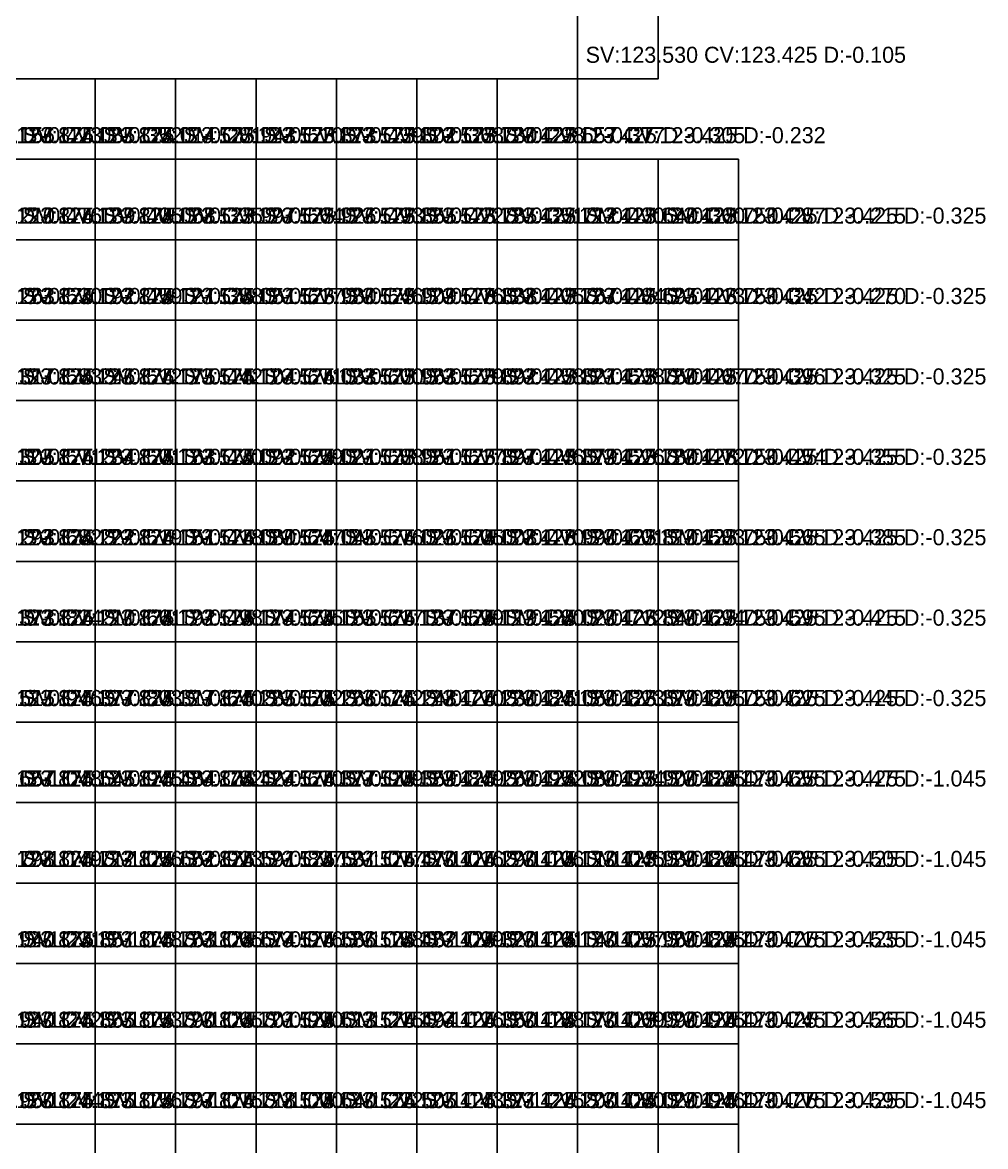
# Model space of a CAD drawing. Header units: metres. Extents: x 287857 to 287981, y 62957 to 63018.
# Drawn here: x 287969.02 to 287981, y 62970.55 to 62984.53 of the extents above; entities that cross this region are included whole.
import ezdxf

# ---------------------------------------------------------------- set-up
doc = ezdxf.new("R2010")
doc.units = ezdxf.units.M
doc.layers.add('CORR-CUT', color=7, linetype='Continuous', true_color=0x3b82f6)
doc.layers.add('CORR-DIFF-TXT', color=7, linetype='Continuous', true_color=0xffffff)

msp = doc.modelspace()

# ---------------------------------------------------------------- linework, layer by layer
at = {"layer": 'CORR-CUT'}
for points in [[(287975.925, 62983.831, 123.53), (287976.925, 62983.831, 123.53), (287976.925, 62984.831, 123.53), (287975.925, 62984.831, 123.53), (287975.925, 62983.831, 123.53)], [(287968.925, 62982.831, 124.085), (287969.925, 62982.831, 124.085), (287969.925, 62983.831, 124.085), (287968.925, 62983.831, 124.085), (287968.925, 62982.831, 124.085)], [(287969.925, 62982.831, 124.014), (287970.925, 62982.831, 124.014), (287970.925, 62983.831, 124.014), (287969.925, 62983.831, 124.014), (287969.925, 62982.831, 124.014)], [(287970.925, 62982.831, 123.943), (287971.925, 62982.831, 123.943), (287971.925, 62983.831, 123.943), (287970.925, 62983.831, 123.943), (287970.925, 62982.831, 123.943)], [(287971.925, 62982.831, 123.873), (287972.925, 62982.831, 123.873), (287972.925, 62983.831, 123.873), (287971.925, 62983.831, 123.873), (287971.925, 62982.831, 123.873)], [(287972.925, 62982.831, 123.802), (287973.925, 62982.831, 123.802), (287973.925, 62983.831, 123.802), (287972.925, 62983.831, 123.802), (287972.925, 62982.831, 123.802)], [(287973.925, 62982.831, 123.73), (287974.925, 62982.831, 123.73), (287974.925, 62983.831, 123.73), (287973.925, 62983.831, 123.73), (287973.925, 62982.831, 123.73)], [(287974.925, 62982.831, 123.657), (287975.925, 62982.831, 123.657), (287975.925, 62983.831, 123.657), (287974.925, 62983.831, 123.657), (287974.925, 62982.831, 123.657)], [(287968.925, 62981.831, 124.139), (287969.925, 62981.831, 124.139), (287969.925, 62982.831, 124.139), (287968.925, 62982.831, 124.139), (287968.925, 62981.831, 124.139)], [(287969.925, 62981.831, 124.068), (287970.925, 62981.831, 124.068), (287970.925, 62982.831, 124.068), (287969.925, 62982.831, 124.068), (287969.925, 62981.831, 124.068)], [(287970.925, 62981.831, 123.997), (287971.925, 62981.831, 123.997), (287971.925, 62982.831, 123.997), (287970.925, 62982.831, 123.997), (287970.925, 62981.831, 123.997)], [(287971.925, 62981.831, 123.926), (287972.925, 62981.831, 123.926), (287972.925, 62982.831, 123.926), (287971.925, 62982.831, 123.926), (287971.925, 62981.831, 123.926)], [(287972.925, 62981.831, 123.855), (287973.925, 62981.831, 123.855), (287973.925, 62982.831, 123.855), (287972.925, 62982.831, 123.855), (287972.925, 62981.831, 123.855)], [(287973.925, 62981.831, 123.785), (287974.925, 62981.831, 123.785), (287974.925, 62982.831, 123.785), (287973.925, 62982.831, 123.785), (287973.925, 62981.831, 123.785)], [(287974.925, 62981.831, 123.712), (287975.925, 62981.831, 123.712), (287975.925, 62982.831, 123.712), (287974.925, 62982.831, 123.712), (287974.925, 62981.831, 123.712)], [(287975.925, 62981.831, 123.64), (287976.925, 62981.831, 123.64), (287976.925, 62982.831, 123.64), (287975.925, 62982.831, 123.64), (287975.925, 62981.831, 123.64)], [(287976.925, 62981.831, 123.75), (287977.925, 62981.831, 123.75), (287977.925, 62982.831, 123.75), (287976.925, 62982.831, 123.75), (287976.925, 62981.831, 123.75)], [(287968.925, 62980.831, 124.192), (287969.925, 62980.831, 124.192), (287969.925, 62981.831, 124.192), (287968.925, 62981.831, 124.192), (287968.925, 62980.831, 124.192)], [(287969.925, 62980.831, 124.121), (287970.925, 62980.831, 124.121), (287970.925, 62981.831, 124.121), (287969.925, 62981.831, 124.121), (287969.925, 62980.831, 124.121)], [(287970.925, 62980.831, 124.051), (287971.925, 62980.831, 124.051), (287971.925, 62981.831, 124.051), (287970.925, 62981.831, 124.051), (287970.925, 62980.831, 124.051)], [(287971.925, 62980.831, 123.98), (287972.925, 62980.831, 123.98), (287972.925, 62981.831, 123.98), (287971.925, 62981.831, 123.98), (287971.925, 62980.831, 123.98)], [(287972.925, 62980.831, 123.909), (287973.925, 62980.831, 123.909), (287973.925, 62981.831, 123.909), (287972.925, 62981.831, 123.909), (287972.925, 62980.831, 123.909)], [(287973.925, 62980.831, 123.838), (287974.925, 62980.831, 123.838), (287974.925, 62981.831, 123.838), (287973.925, 62981.831, 123.838), (287973.925, 62980.831, 123.838)], [(287974.925, 62980.831, 123.767), (287975.925, 62980.831, 123.767), (287975.925, 62981.831, 123.767), (287974.925, 62981.831, 123.767), (287974.925, 62980.831, 123.767)], [(287975.925, 62980.831, 123.695), (287976.925, 62980.831, 123.695), (287976.925, 62981.831, 123.695), (287975.925, 62981.831, 123.695), (287975.925, 62980.831, 123.695)], [(287976.925, 62980.831, 123.75), (287977.925, 62980.831, 123.75), (287977.925, 62981.831, 123.75), (287976.925, 62981.831, 123.75), (287976.925, 62980.831, 123.75)], [(287968.925, 62979.831, 124.246), (287969.925, 62979.831, 124.246), (287969.925, 62980.831, 124.246), (287968.925, 62980.831, 124.246), (287968.925, 62979.831, 124.246)], [(287969.925, 62979.831, 124.175), (287970.925, 62979.831, 124.175), (287970.925, 62980.831, 124.175), (287969.925, 62980.831, 124.175), (287969.925, 62979.831, 124.175)], [(287970.925, 62979.831, 124.104), (287971.925, 62979.831, 124.104), (287971.925, 62980.831, 124.104), (287970.925, 62980.831, 124.104), (287970.925, 62979.831, 124.104)], [(287971.925, 62979.831, 124.033), (287972.925, 62979.831, 124.033), (287972.925, 62980.831, 124.033), (287971.925, 62980.831, 124.033), (287971.925, 62979.831, 124.033)], [(287972.925, 62979.831, 123.963), (287973.925, 62979.831, 123.963), (287973.925, 62980.831, 123.963), (287972.925, 62980.831, 123.963), (287972.925, 62979.831, 123.963)], [(287973.925, 62979.831, 123.892), (287974.925, 62979.831, 123.892), (287974.925, 62980.831, 123.892), (287973.925, 62980.831, 123.892), (287973.925, 62979.831, 123.892)], [(287974.925, 62979.831, 123.821), (287975.925, 62979.831, 123.821), (287975.925, 62980.831, 123.821), (287974.925, 62980.831, 123.821), (287974.925, 62979.831, 123.821)], [(287975.925, 62979.831, 123.75), (287976.925, 62979.831, 123.75), (287976.925, 62980.831, 123.75), (287975.925, 62980.831, 123.75), (287975.925, 62979.831, 123.75)], [(287976.925, 62979.831, 123.75), (287977.925, 62979.831, 123.75), (287977.925, 62980.831, 123.75), (287976.925, 62980.831, 123.75), (287976.925, 62979.831, 123.75)], [(287968.925, 62978.831, 124.234), (287969.925, 62978.831, 124.234), (287969.925, 62979.831, 124.234), (287968.925, 62979.831, 124.234), (287968.925, 62978.831, 124.234)], [(287969.925, 62978.831, 124.163), (287970.925, 62978.831, 124.163), (287970.925, 62979.831, 124.163), (287969.925, 62979.831, 124.163), (287969.925, 62978.831, 124.163)], [(287970.925, 62978.831, 124.092), (287971.925, 62978.831, 124.092), (287971.925, 62979.831, 124.092), (287970.925, 62979.831, 124.092), (287970.925, 62978.831, 124.092)], [(287971.925, 62978.831, 124.021), (287972.925, 62978.831, 124.021), (287972.925, 62979.831, 124.021), (287971.925, 62979.831, 124.021), (287971.925, 62978.831, 124.021)], [(287972.925, 62978.831, 123.951), (287973.925, 62978.831, 123.951), (287973.925, 62979.831, 123.951), (287972.925, 62979.831, 123.951), (287972.925, 62978.831, 123.951)], [(287973.925, 62978.831, 123.897), (287974.925, 62978.831, 123.897), (287974.925, 62979.831, 123.897), (287973.925, 62979.831, 123.897), (287973.925, 62978.831, 123.897)], [(287974.925, 62978.831, 123.879), (287975.925, 62978.831, 123.879), (287975.925, 62979.831, 123.879), (287974.925, 62979.831, 123.879), (287974.925, 62978.831, 123.879)], [(287975.925, 62978.831, 123.78), (287976.925, 62978.831, 123.78), (287976.925, 62979.831, 123.78), (287975.925, 62979.831, 123.78), (287975.925, 62978.831, 123.78)], [(287976.925, 62978.831, 123.75), (287977.925, 62978.831, 123.75), (287977.925, 62979.831, 123.75), (287976.925, 62979.831, 123.75), (287976.925, 62978.831, 123.75)], [(287968.925, 62977.831, 124.222), (287969.925, 62977.831, 124.222), (287969.925, 62978.831, 124.222), (287968.925, 62978.831, 124.222), (287968.925, 62977.831, 124.222)], [(287969.925, 62977.831, 124.151), (287970.925, 62977.831, 124.151), (287970.925, 62978.831, 124.151), (287969.925, 62978.831, 124.151), (287969.925, 62977.831, 124.151)], [(287970.925, 62977.831, 124.08), (287971.925, 62977.831, 124.08), (287971.925, 62978.831, 124.08), (287970.925, 62978.831, 124.08), (287970.925, 62977.831, 124.08)], [(287971.925, 62977.831, 124.045), (287972.925, 62977.831, 124.045), (287972.925, 62978.831, 124.045), (287971.925, 62978.831, 124.045), (287971.925, 62977.831, 124.045)], [(287972.925, 62977.831, 124.026), (287973.925, 62977.831, 124.026), (287973.925, 62978.831, 124.026), (287972.925, 62978.831, 124.026), (287972.925, 62977.831, 124.026)], [(287973.925, 62977.831, 124.008), (287974.925, 62977.831, 124.008), (287974.925, 62978.831, 124.008), (287973.925, 62978.831, 124.008), (287973.925, 62977.831, 124.008)], [(287974.925, 62977.831, 123.99), (287975.925, 62977.831, 123.99), (287975.925, 62978.831, 123.99), (287974.925, 62978.831, 123.99), (287974.925, 62977.831, 123.99)], [(287975.925, 62977.831, 123.81), (287976.925, 62977.831, 123.81), (287976.925, 62978.831, 123.81), (287975.925, 62978.831, 123.81), (287975.925, 62977.831, 123.81)], [(287976.925, 62977.831, 123.75), (287977.925, 62977.831, 123.75), (287977.925, 62978.831, 123.75), (287976.925, 62978.831, 123.75), (287976.925, 62977.831, 123.75)], [(287968.925, 62976.831, 124.21), (287969.925, 62976.831, 124.21), (287969.925, 62977.831, 124.21), (287968.925, 62977.831, 124.21), (287968.925, 62976.831, 124.21)], [(287969.925, 62976.831, 124.192), (287970.925, 62976.831, 124.192), (287970.925, 62977.831, 124.192), (287969.925, 62977.831, 124.192), (287969.925, 62976.831, 124.192)], [(287970.925, 62976.831, 124.174), (287971.925, 62976.831, 124.174), (287971.925, 62977.831, 124.174), (287970.925, 62977.831, 124.174), (287970.925, 62976.831, 124.174)], [(287971.925, 62976.831, 124.155), (287972.925, 62976.831, 124.155), (287972.925, 62977.831, 124.155), (287971.925, 62977.831, 124.155), (287971.925, 62976.831, 124.155)], [(287972.925, 62976.831, 124.137), (287973.925, 62976.831, 124.137), (287973.925, 62977.831, 124.137), (287972.925, 62977.831, 124.137), (287972.925, 62976.831, 124.137)], [(287973.925, 62976.831, 124.119), (287974.925, 62976.831, 124.119), (287974.925, 62977.831, 124.119), (287973.925, 62977.831, 124.119), (287973.925, 62976.831, 124.119)], [(287974.925, 62976.831, 124.02), (287975.925, 62976.831, 124.02), (287975.925, 62977.831, 124.02), (287974.925, 62977.831, 124.02), (287974.925, 62976.831, 124.02)], [(287975.925, 62976.831, 123.84), (287976.925, 62976.831, 123.84), (287976.925, 62977.831, 123.84), (287975.925, 62977.831, 123.84), (287975.925, 62976.831, 123.84)], [(287976.925, 62976.831, 123.75), (287977.925, 62976.831, 123.75), (287977.925, 62977.831, 123.75), (287976.925, 62977.831, 123.75), (287976.925, 62976.831, 123.75)], [(287968.925, 62975.831, 124.377), (287969.925, 62975.831, 124.377), (287969.925, 62976.831, 124.377), (287968.925, 62976.831, 124.377), (287968.925, 62975.831, 124.377)], [(287969.925, 62975.831, 124.317), (287970.925, 62975.831, 124.317), (287970.925, 62976.831, 124.317), (287969.925, 62976.831, 124.317), (287969.925, 62975.831, 124.317)], [(287970.925, 62975.831, 124.285), (287971.925, 62975.831, 124.285), (287971.925, 62976.831, 124.285), (287970.925, 62976.831, 124.285), (287970.925, 62975.831, 124.285)], [(287971.925, 62975.831, 124.266), (287972.925, 62975.831, 124.266), (287972.925, 62976.831, 124.266), (287971.925, 62976.831, 124.266), (287971.925, 62975.831, 124.266)], [(287972.925, 62975.831, 124.248), (287973.925, 62975.831, 124.248), (287973.925, 62976.831, 124.248), (287972.925, 62976.831, 124.248), (287972.925, 62975.831, 124.248)], [(287973.925, 62975.831, 124.23), (287974.925, 62975.831, 124.23), (287974.925, 62976.831, 124.23), (287973.925, 62976.831, 124.23), (287973.925, 62975.831, 124.23)], [(287974.925, 62975.831, 124.05), (287975.925, 62975.831, 124.05), (287975.925, 62976.831, 124.05), (287974.925, 62976.831, 124.05), (287974.925, 62975.831, 124.05)], [(287975.925, 62975.831, 123.87), (287976.925, 62975.831, 123.87), (287976.925, 62976.831, 123.87), (287975.925, 62976.831, 123.87), (287975.925, 62975.831, 123.87)], [(287976.925, 62975.831, 123.75), (287977.925, 62975.831, 123.75), (287977.925, 62976.831, 123.75), (287976.925, 62976.831, 123.75), (287976.925, 62975.831, 123.75)], [(287968.925, 62974.831, 124.545), (287969.925, 62974.831, 124.545), (287969.925, 62975.831, 124.545), (287968.925, 62975.831, 124.545), (287968.925, 62974.831, 124.545)], [(287969.925, 62974.831, 124.484), (287970.925, 62974.831, 124.484), (287970.925, 62975.831, 124.484), (287969.925, 62975.831, 124.484), (287969.925, 62974.831, 124.484)], [(287970.925, 62974.831, 124.424), (287971.925, 62974.831, 124.424), (287971.925, 62975.831, 124.424), (287970.925, 62975.831, 124.424), (287970.925, 62974.831, 124.424)], [(287971.925, 62974.831, 124.377), (287972.925, 62974.831, 124.377), (287972.925, 62975.831, 124.377), (287971.925, 62975.831, 124.377), (287971.925, 62974.831, 124.377)], [(287972.925, 62974.831, 124.359), (287973.925, 62974.831, 124.359), (287973.925, 62975.831, 124.359), (287972.925, 62975.831, 124.359), (287972.925, 62974.831, 124.359)], [(287973.925, 62974.831, 124.26), (287974.925, 62974.831, 124.26), (287974.925, 62975.831, 124.26), (287973.925, 62975.831, 124.26), (287973.925, 62974.831, 124.26)], [(287974.925, 62974.831, 124.08), (287975.925, 62974.831, 124.08), (287975.925, 62975.831, 124.08), (287974.925, 62975.831, 124.08), (287974.925, 62974.831, 124.08)], [(287975.925, 62974.831, 123.9), (287976.925, 62974.831, 123.9), (287976.925, 62975.831, 123.9), (287975.925, 62975.831, 123.9), (287975.925, 62974.831, 123.9)], [(287976.925, 62974.831, 124.47), (287977.925, 62974.831, 124.47), (287977.925, 62975.831, 124.47), (287976.925, 62975.831, 124.47), (287976.925, 62974.831, 124.47)], [(287968.925, 62973.831, 124.712), (287969.925, 62973.831, 124.712), (287969.925, 62974.831, 124.712), (287968.925, 62974.831, 124.712), (287968.925, 62973.831, 124.712)], [(287969.925, 62973.831, 124.652), (287970.925, 62973.831, 124.652), (287970.925, 62974.831, 124.652), (287969.925, 62974.831, 124.652), (287969.925, 62973.831, 124.652)], [(287970.925, 62973.831, 124.591), (287971.925, 62973.831, 124.591), (287971.925, 62974.831, 124.591), (287970.925, 62974.831, 124.591), (287970.925, 62973.831, 124.591)], [(287971.925, 62973.831, 124.531), (287972.925, 62973.831, 124.531), (287972.925, 62974.831, 124.531), (287971.925, 62974.831, 124.531), (287971.925, 62973.831, 124.531)], [(287972.925, 62973.831, 124.47), (287973.925, 62973.831, 124.47), (287973.925, 62974.831, 124.47), (287972.925, 62974.831, 124.47), (287972.925, 62973.831, 124.47)], [(287973.925, 62973.831, 124.29), (287974.925, 62973.831, 124.29), (287974.925, 62974.831, 124.29), (287973.925, 62974.831, 124.29), (287973.925, 62973.831, 124.29)], [(287974.925, 62973.831, 124.11), (287975.925, 62973.831, 124.11), (287975.925, 62974.831, 124.11), (287974.925, 62974.831, 124.11), (287974.925, 62973.831, 124.11)], [(287975.925, 62973.831, 123.93), (287976.925, 62973.831, 123.93), (287976.925, 62974.831, 123.93), (287975.925, 62974.831, 123.93), (287975.925, 62973.831, 123.93)], [(287976.925, 62973.831, 124.47), (287977.925, 62973.831, 124.47), (287977.925, 62974.831, 124.47), (287976.925, 62974.831, 124.47), (287976.925, 62973.831, 124.47)], [(287968.925, 62972.831, 124.851), (287969.925, 62972.831, 124.851), (287969.925, 62973.831, 124.851), (287968.925, 62973.831, 124.851), (287968.925, 62972.831, 124.851)], [(287969.925, 62972.831, 124.763), (287970.925, 62972.831, 124.763), (287970.925, 62973.831, 124.763), (287969.925, 62973.831, 124.763), (287969.925, 62972.831, 124.763)], [(287970.925, 62972.831, 124.674), (287971.925, 62972.831, 124.674), (287971.925, 62973.831, 124.674), (287970.925, 62973.831, 124.674), (287970.925, 62972.831, 124.674)], [(287971.925, 62972.831, 124.586), (287972.925, 62972.831, 124.586), (287972.925, 62973.831, 124.586), (287971.925, 62973.831, 124.586), (287971.925, 62972.831, 124.586)], [(287972.925, 62972.831, 124.482), (287973.925, 62972.831, 124.482), (287973.925, 62973.831, 124.482), (287972.925, 62973.831, 124.482), (287972.925, 62972.831, 124.482)], [(287973.925, 62972.831, 124.32), (287974.925, 62972.831, 124.32), (287974.925, 62973.831, 124.32), (287973.925, 62973.831, 124.32), (287973.925, 62972.831, 124.32)], [(287974.925, 62972.831, 124.14), (287975.925, 62972.831, 124.14), (287975.925, 62973.831, 124.14), (287974.925, 62973.831, 124.14), (287974.925, 62972.831, 124.14)], [(287975.925, 62972.831, 123.96), (287976.925, 62972.831, 123.96), (287976.925, 62973.831, 123.96), (287975.925, 62973.831, 123.96), (287975.925, 62972.831, 123.96)], [(287976.925, 62972.831, 124.47), (287977.925, 62972.831, 124.47), (287977.925, 62973.831, 124.47), (287976.925, 62973.831, 124.47), (287976.925, 62972.831, 124.47)], [(287968.925, 62971.831, 124.865), (287969.925, 62971.831, 124.865), (287969.925, 62972.831, 124.865), (287968.925, 62972.831, 124.865), (287968.925, 62971.831, 124.865)], [(287969.925, 62971.831, 124.79), (287970.925, 62971.831, 124.79), (287970.925, 62972.831, 124.79), (287969.925, 62972.831, 124.79), (287969.925, 62971.831, 124.79)], [(287970.925, 62971.831, 124.701), (287971.925, 62971.831, 124.701), (287971.925, 62972.831, 124.701), (287970.925, 62972.831, 124.701), (287970.925, 62971.831, 124.701)], [(287971.925, 62971.831, 124.613), (287972.925, 62971.831, 124.613), (287972.925, 62972.831, 124.613), (287971.925, 62972.831, 124.613), (287971.925, 62971.831, 124.613)], [(287972.925, 62971.831, 124.494), (287973.925, 62971.831, 124.494), (287973.925, 62972.831, 124.494), (287972.925, 62972.831, 124.494), (287972.925, 62971.831, 124.494)], [(287973.925, 62971.831, 124.35), (287974.925, 62971.831, 124.35), (287974.925, 62972.831, 124.35), (287973.925, 62972.831, 124.35), (287973.925, 62971.831, 124.35)], [(287974.925, 62971.831, 124.17), (287975.925, 62971.831, 124.17), (287975.925, 62972.831, 124.17), (287974.925, 62972.831, 124.17), (287974.925, 62971.831, 124.17)], [(287975.925, 62971.831, 123.99), (287976.925, 62971.831, 123.99), (287976.925, 62972.831, 123.99), (287975.925, 62972.831, 123.99), (287975.925, 62971.831, 123.99)], [(287976.925, 62971.831, 124.47), (287977.925, 62971.831, 124.47), (287977.925, 62972.831, 124.47), (287976.925, 62972.831, 124.47), (287976.925, 62971.831, 124.47)], [(287968.925, 62970.831, 124.875), (287969.925, 62970.831, 124.875), (287969.925, 62971.831, 124.875), (287968.925, 62971.831, 124.875), (287968.925, 62970.831, 124.875)], [(287969.925, 62970.831, 124.797), (287970.925, 62970.831, 124.797), (287970.925, 62971.831, 124.797), (287969.925, 62971.831, 124.797), (287969.925, 62970.831, 124.797)], [(287970.925, 62970.831, 124.718), (287971.925, 62970.831, 124.718), (287971.925, 62971.831, 124.718), (287970.925, 62971.831, 124.718), (287970.925, 62970.831, 124.718)], [(287971.925, 62970.831, 124.64), (287972.925, 62970.831, 124.64), (287972.925, 62971.831, 124.64), (287971.925, 62971.831, 124.64), (287971.925, 62970.831, 124.64)], [(287972.925, 62970.831, 124.505), (287973.925, 62970.831, 124.505), (287973.925, 62971.831, 124.505), (287972.925, 62971.831, 124.505), (287972.925, 62970.831, 124.505)], [(287973.925, 62970.831, 124.371), (287974.925, 62970.831, 124.371), (287974.925, 62971.831, 124.371), (287973.925, 62971.831, 124.371), (287973.925, 62970.831, 124.371)], [(287974.925, 62970.831, 124.2), (287975.925, 62970.831, 124.2), (287975.925, 62971.831, 124.2), (287974.925, 62971.831, 124.2), (287974.925, 62970.831, 124.2)], [(287975.925, 62970.831, 124.02), (287976.925, 62970.831, 124.02), (287976.925, 62971.831, 124.02), (287975.925, 62971.831, 124.02), (287975.925, 62970.831, 124.02)], [(287976.925, 62970.831, 124.47), (287977.925, 62970.831, 124.47), (287977.925, 62971.831, 124.47), (287976.925, 62971.831, 124.47), (287976.925, 62970.831, 124.47)], [(287968.925, 62969.831, 124.885), (287969.925, 62969.831, 124.885), (287969.925, 62970.831, 124.885), (287968.925, 62970.831, 124.885), (287968.925, 62969.831, 124.885)], [(287969.925, 62969.831, 124.81), (287970.925, 62969.831, 124.81), (287970.925, 62970.831, 124.81), (287969.925, 62970.831, 124.81), (287969.925, 62969.831, 124.81)], [(287970.925, 62969.831, 124.732), (287971.925, 62969.831, 124.732), (287971.925, 62970.831, 124.732), (287970.925, 62970.831, 124.732), (287970.925, 62969.831, 124.732)], [(287971.925, 62969.831, 124.653), (287972.925, 62969.831, 124.653), (287972.925, 62970.831, 124.653), (287971.925, 62970.831, 124.653), (287971.925, 62969.831, 124.653)], [(287972.925, 62969.831, 124.517), (287973.925, 62969.831, 124.517), (287973.925, 62970.831, 124.517), (287972.925, 62970.831, 124.517), (287972.925, 62969.831, 124.517)], [(287973.925, 62969.831, 124.383), (287974.925, 62969.831, 124.383), (287974.925, 62970.831, 124.383), (287973.925, 62970.831, 124.383), (287973.925, 62969.831, 124.383)], [(287974.925, 62969.831, 124.23), (287975.925, 62969.831, 124.23), (287975.925, 62970.831, 124.23), (287974.925, 62970.831, 124.23), (287974.925, 62969.831, 124.23)], [(287975.925, 62969.831, 124.05), (287976.925, 62969.831, 124.05), (287976.925, 62970.831, 124.05), (287975.925, 62970.831, 124.05), (287975.925, 62969.831, 124.05)], [(287976.925, 62969.831, 124.64), (287977.925, 62969.831, 124.64), (287977.925, 62970.831, 124.64), (287976.925, 62970.831, 124.64), (287976.925, 62969.831, 124.64)]]:
    msp.add_polyline3d(points, dxfattribs=at)

# ---------------------------------------------------------------- texts
at = {"layer": 'CORR-DIFF-TXT'}
for s, p in [('SV:123.530 CV:123.425 D:-0.105', (287976.025, 62984.031, 123.53)), ('SV:124.298 CV:123.875 D:-0.423', (287966.025, 62983.031, 124.298)), ('SV:124.227 CV:123.875 D:-0.352', (287967.025, 62983.031, 124.227)), ('SV:124.156 CV:123.875 D:-0.281', (287968.025, 62983.031, 124.156)), ('SV:124.085 CV:123.575 D:-0.510', (287969.025, 62983.031, 124.085)), ('SV:124.014 CV:123.575 D:-0.439', (287970.025, 62983.031, 124.014)), ('SV:123.943 CV:123.575 D:-0.368', (287971.025, 62983.031, 123.943)), ('SV:123.873 CV:123.575 D:-0.298', (287972.025, 62983.031, 123.873)), ('SV:123.802 CV:123.425 D:-0.377', (287973.025, 62983.031, 123.802)), ('SV:123.730 CV:123.425 D:-0.305', (287974.025, 62983.031, 123.73)), ('SV:123.657 CV:123.425 D:-0.232', (287975.025, 62983.031, 123.657)), ('SV:124.351 CV:123.875 D:-0.476', (287966.025, 62982.031, 124.351)), ('SV:124.280 CV:123.875 D:-0.405', (287967.025, 62982.031, 124.28)), ('SV:124.210 CV:123.875 D:-0.335', (287968.025, 62982.031, 124.21)), ('SV:124.139 CV:123.575 D:-0.564', (287969.025, 62982.031, 124.139)), ('SV:124.068 CV:123.575 D:-0.493', (287970.025, 62982.031, 124.068)), ('SV:123.997 CV:123.575 D:-0.422', (287971.025, 62982.031, 123.997)), ('SV:123.926 CV:123.575 D:-0.351', (287972.025, 62982.031, 123.926)), ('SV:123.855 CV:123.425 D:-0.430', (287973.025, 62982.031, 123.855)), ('SV:123.785 CV:123.425 D:-0.360', (287974.025, 62982.031, 123.785)), ('SV:123.712 CV:123.425 D:-0.287', (287975.025, 62982.031, 123.712)), ('SV:123.640 CV:123.425 D:-0.215', (287976.025, 62982.031, 123.64)), ('SV:123.750 CV:123.425 D:-0.325', (287977.025, 62982.031, 123.75)), ('SV:124.405 CV:123.875 D:-0.530', (287966.025, 62981.031, 124.405)), ('SV:124.334 CV:123.875 D:-0.459', (287967.025, 62981.031, 124.334)), ('SV:124.263 CV:123.875 D:-0.388', (287968.025, 62981.031, 124.263)), ('SV:124.192 CV:123.575 D:-0.617', (287969.025, 62981.031, 124.192)), ('SV:124.121 CV:123.575 D:-0.546', (287970.025, 62981.031, 124.121)), ('SV:124.051 CV:123.575 D:-0.476', (287971.025, 62981.031, 124.051)), ('SV:123.980 CV:123.575 D:-0.405', (287972.025, 62981.031, 123.98)), ('SV:123.909 CV:123.425 D:-0.484', (287973.025, 62981.031, 123.909)), ('SV:123.838 CV:123.425 D:-0.413', (287974.025, 62981.031, 123.838)), ('SV:123.767 CV:123.425 D:-0.342', (287975.025, 62981.031, 123.767)), ('SV:123.695 CV:123.425 D:-0.270', (287976.025, 62981.031, 123.695)), ('SV:123.750 CV:123.425 D:-0.325', (287977.025, 62981.031, 123.75)), ('SV:124.458 CV:123.875 D:-0.583', (287966.025, 62980.031, 124.458)), ('SV:124.387 CV:123.875 D:-0.512', (287967.025, 62980.031, 124.387)), ('SV:124.317 CV:123.875 D:-0.442', (287968.025, 62980.031, 124.317)), ('SV:124.246 CV:123.575 D:-0.671', (287969.025, 62980.031, 124.246)), ('SV:124.175 CV:123.575 D:-0.600', (287970.025, 62980.031, 124.175)), ('SV:124.104 CV:123.575 D:-0.529', (287971.025, 62980.031, 124.104)), ('SV:124.033 CV:123.575 D:-0.458', (287972.025, 62980.031, 124.033)), ('SV:123.963 CV:123.425 D:-0.538', (287973.025, 62980.031, 123.963)), ('SV:123.892 CV:123.425 D:-0.467', (287974.025, 62980.031, 123.892)), ('SV:123.821 CV:123.425 D:-0.396', (287975.025, 62980.031, 123.821)), ('SV:123.750 CV:123.425 D:-0.325', (287976.025, 62980.031, 123.75)), ('SV:123.750 CV:123.425 D:-0.325', (287977.025, 62980.031, 123.75)), ('SV:124.446 CV:123.875 D:-0.571', (287966.025, 62979.031, 124.446)), ('SV:124.376 CV:123.875 D:-0.501', (287967.025, 62979.031, 124.376)), ('SV:124.305 CV:123.875 D:-0.430', (287968.025, 62979.031, 124.305)), ('SV:124.234 CV:123.575 D:-0.659', (287969.025, 62979.031, 124.234)), ('SV:124.163 CV:123.575 D:-0.588', (287970.025, 62979.031, 124.163)), ('SV:124.092 CV:123.575 D:-0.517', (287971.025, 62979.031, 124.092)), ('SV:124.021 CV:123.575 D:-0.446', (287972.025, 62979.031, 124.021)), ('SV:123.951 CV:123.425 D:-0.526', (287973.025, 62979.031, 123.951)), ('SV:123.897 CV:123.425 D:-0.472', (287974.025, 62979.031, 123.897)), ('SV:123.879 CV:123.425 D:-0.454', (287975.025, 62979.031, 123.879)), ('SV:123.780 CV:123.425 D:-0.355', (287976.025, 62979.031, 123.78)), ('SV:123.750 CV:123.425 D:-0.325', (287977.025, 62979.031, 123.75)), ('SV:124.557 CV:123.875 D:-0.682', (287966.025, 62978.031, 124.557)), ('SV:124.394 CV:123.875 D:-0.519', (287967.025, 62978.031, 124.394)), ('SV:124.293 CV:123.875 D:-0.418', (287968.025, 62978.031, 124.293)), ('SV:124.222 CV:123.575 D:-0.647', (287969.025, 62978.031, 124.222)), ('SV:124.151 CV:123.575 D:-0.576', (287970.025, 62978.031, 124.151)), ('SV:124.080 CV:123.575 D:-0.505', (287971.025, 62978.031, 124.08)), ('SV:124.045 CV:123.575 D:-0.470', (287972.025, 62978.031, 124.045)), ('SV:124.026 CV:123.425 D:-0.601', (287973.025, 62978.031, 124.026)), ('SV:124.008 CV:123.425 D:-0.583', (287974.025, 62978.031, 124.008)), ('SV:123.990 CV:123.425 D:-0.565', (287975.025, 62978.031, 123.99)), ('SV:123.810 CV:123.425 D:-0.385', (287976.025, 62978.031, 123.81)), ('SV:123.750 CV:123.425 D:-0.325', (287977.025, 62978.031, 123.75)), ('SV:124.699 CV:123.875 D:-0.824', (287966.025, 62977.031, 124.699)), ('SV:124.536 CV:123.875 D:-0.661', (287967.025, 62977.031, 124.536)), ('SV:124.373 CV:123.875 D:-0.498', (287968.025, 62977.031, 124.373)), ('SV:124.210 CV:123.575 D:-0.635', (287969.025, 62977.031, 124.21)), ('SV:124.192 CV:123.575 D:-0.617', (287970.025, 62977.031, 124.192)), ('SV:124.174 CV:123.575 D:-0.599', (287971.025, 62977.031, 124.174)), ('SV:124.155 CV:123.575 D:-0.580', (287972.025, 62977.031, 124.155)), ('SV:124.137 CV:123.425 D:-0.712', (287973.025, 62977.031, 124.137)), ('SV:124.119 CV:123.425 D:-0.694', (287974.025, 62977.031, 124.119)), ('SV:124.020 CV:123.425 D:-0.595', (287975.025, 62977.031, 124.02)), ('SV:123.840 CV:123.425 D:-0.415', (287976.025, 62977.031, 123.84)), ('SV:123.750 CV:123.425 D:-0.325', (287977.025, 62977.031, 123.75)), ('SV:124.821 CV:123.875 D:-0.946', (287966.025, 62976.031, 124.821)), ('SV:124.678 CV:123.875 D:-0.803', (287967.025, 62976.031, 124.678)), ('SV:124.515 CV:123.875 D:-0.640', (287968.025, 62976.031, 124.515)), ('SV:124.377 CV:123.875 D:-0.502', (287969.025, 62976.031, 124.377)), ('SV:124.317 CV:123.575 D:-0.742', (287970.025, 62976.031, 124.317)), ('SV:124.285 CV:123.575 D:-0.710', (287971.025, 62976.031, 124.285)), ('SV:124.266 CV:123.425 D:-0.841', (287972.025, 62976.031, 124.266)), ('SV:124.248 CV:123.425 D:-0.823', (287973.025, 62976.031, 124.248)), ('SV:124.230 CV:123.425 D:-0.805', (287974.025, 62976.031, 124.23)), ('SV:124.050 CV:123.425 D:-0.625', (287975.025, 62976.031, 124.05)), ('SV:123.870 CV:123.425 D:-0.445', (287976.025, 62976.031, 123.87)), ('SV:123.750 CV:123.425 D:-0.325', (287977.025, 62976.031, 123.75)), ('SV:124.923 CV:123.875 D:-1.048', (287966.025, 62975.031, 124.923)), ('SV:124.820 CV:123.875 D:-0.945', (287967.025, 62975.031, 124.82)), ('SV:124.657 CV:123.875 D:-0.782', (287968.025, 62975.031, 124.657)), ('SV:124.545 CV:123.875 D:-0.670', (287969.025, 62975.031, 124.545)), ('SV:124.484 CV:123.575 D:-0.909', (287970.025, 62975.031, 124.484)), ('SV:124.424 CV:123.575 D:-0.849', (287971.025, 62975.031, 124.424)), ('SV:124.377 CV:123.425 D:-0.952', (287972.025, 62975.031, 124.377)), ('SV:124.359 CV:123.425 D:-0.934', (287973.025, 62975.031, 124.359)), ('SV:124.260 CV:123.425 D:-0.835', (287974.025, 62975.031, 124.26)), ('SV:124.080 CV:123.425 D:-0.655', (287975.025, 62975.031, 124.08)), ('SV:123.900 CV:123.425 D:-0.475', (287976.025, 62975.031, 123.9)), ('SV:124.470 CV:123.425 D:-1.045', (287977.025, 62975.031, 124.47)), ('SV:125.024 CV:123.875 D:-1.149', (287966.025, 62974.031, 125.024)), ('SV:124.931 CV:123.875 D:-1.056', (287967.025, 62974.031, 124.931)), ('SV:124.798 CV:123.875 D:-0.923', (287968.025, 62974.031, 124.798)), ('SV:124.712 CV:123.875 D:-0.837', (287969.025, 62974.031, 124.712)), ('SV:124.652 CV:123.575 D:-1.077', (287970.025, 62974.031, 124.652)), ('SV:124.591 CV:123.575 D:-1.016', (287971.025, 62974.031, 124.591)), ('SV:124.531 CV:123.425 D:-1.106', (287972.025, 62974.031, 124.531)), ('SV:124.470 CV:123.425 D:-1.045', (287973.025, 62974.031, 124.47)), ('SV:124.290 CV:123.425 D:-0.865', (287974.025, 62974.031, 124.29)), ('SV:124.110 CV:123.425 D:-0.685', (287975.025, 62974.031, 124.11)), ('SV:123.930 CV:123.425 D:-0.505', (287976.025, 62974.031, 123.93)), ('SV:124.470 CV:123.425 D:-1.045', (287977.025, 62974.031, 124.47)), ('SV:125.106 CV:123.875 D:-1.231', (287966.025, 62973.031, 125.106)), ('SV:125.023 CV:123.875 D:-1.148', (287967.025, 62973.031, 125.023)), ('SV:124.940 CV:123.875 D:-1.065', (287968.025, 62973.031, 124.94)), ('SV:124.851 CV:123.875 D:-0.976', (287969.025, 62973.031, 124.851)), ('SV:124.763 CV:123.575 D:-1.188', (287970.025, 62973.031, 124.763)), ('SV:124.674 CV:123.575 D:-1.099', (287971.025, 62973.031, 124.674)), ('SV:124.586 CV:123.425 D:-1.161', (287972.025, 62973.031, 124.586)), ('SV:124.482 CV:123.425 D:-1.057', (287973.025, 62973.031, 124.482)), ('SV:124.320 CV:123.425 D:-0.895', (287974.025, 62973.031, 124.32)), ('SV:124.140 CV:123.425 D:-0.715', (287975.025, 62973.031, 124.14)), ('SV:123.960 CV:123.425 D:-0.535', (287976.025, 62973.031, 123.96)), ('SV:124.470 CV:123.425 D:-1.045', (287977.025, 62973.031, 124.47)), ('SV:125.117 CV:123.875 D:-1.242', (287966.025, 62972.031, 125.117)), ('SV:125.028 CV:123.875 D:-1.153', (287967.025, 62972.031, 125.028)), ('SV:124.940 CV:123.875 D:-1.065', (287968.025, 62972.031, 124.94)), ('SV:124.865 CV:123.875 D:-0.990', (287969.025, 62972.031, 124.865)), ('SV:124.790 CV:123.575 D:-1.215', (287970.025, 62972.031, 124.79)), ('SV:124.701 CV:123.575 D:-1.126', (287971.025, 62972.031, 124.701)), ('SV:124.613 CV:123.425 D:-1.188', (287972.025, 62972.031, 124.613)), ('SV:124.494 CV:123.425 D:-1.069', (287973.025, 62972.031, 124.494)), ('SV:124.350 CV:123.425 D:-0.925', (287974.025, 62972.031, 124.35)), ('SV:124.170 CV:123.425 D:-0.745', (287975.025, 62972.031, 124.17)), ('SV:123.990 CV:123.425 D:-0.565', (287976.025, 62972.031, 123.99)), ('SV:124.470 CV:123.425 D:-1.045', (287977.025, 62972.031, 124.47)), ('SV:125.119 CV:123.875 D:-1.244', (287966.025, 62971.031, 125.119)), ('SV:125.031 CV:123.875 D:-1.156', (287967.025, 62971.031, 125.031)), ('SV:124.950 CV:123.875 D:-1.075', (287968.025, 62971.031, 124.95)), ('SV:124.875 CV:123.875 D:-1.000', (287969.025, 62971.031, 124.875)), ('SV:124.797 CV:123.575 D:-1.222', (287970.025, 62971.031, 124.797)), ('SV:124.718 CV:123.575 D:-1.143', (287971.025, 62971.031, 124.718)), ('SV:124.640 CV:123.425 D:-1.215', (287972.025, 62971.031, 124.64)), ('SV:124.505 CV:123.425 D:-1.080', (287973.025, 62971.031, 124.505)), ('SV:124.371 CV:123.425 D:-0.946', (287974.025, 62971.031, 124.371)), ('SV:124.200 CV:123.425 D:-0.775', (287975.025, 62971.031, 124.2)), ('SV:124.020 CV:123.425 D:-0.595', (287976.025, 62971.031, 124.02)), ('SV:124.470 CV:123.425 D:-1.045', (287977.025, 62971.031, 124.47))]:
    msp.add_text(s, height=0.2, dxfattribs=at).set_placement(p)

doc.saveas('drawing.dxf')
